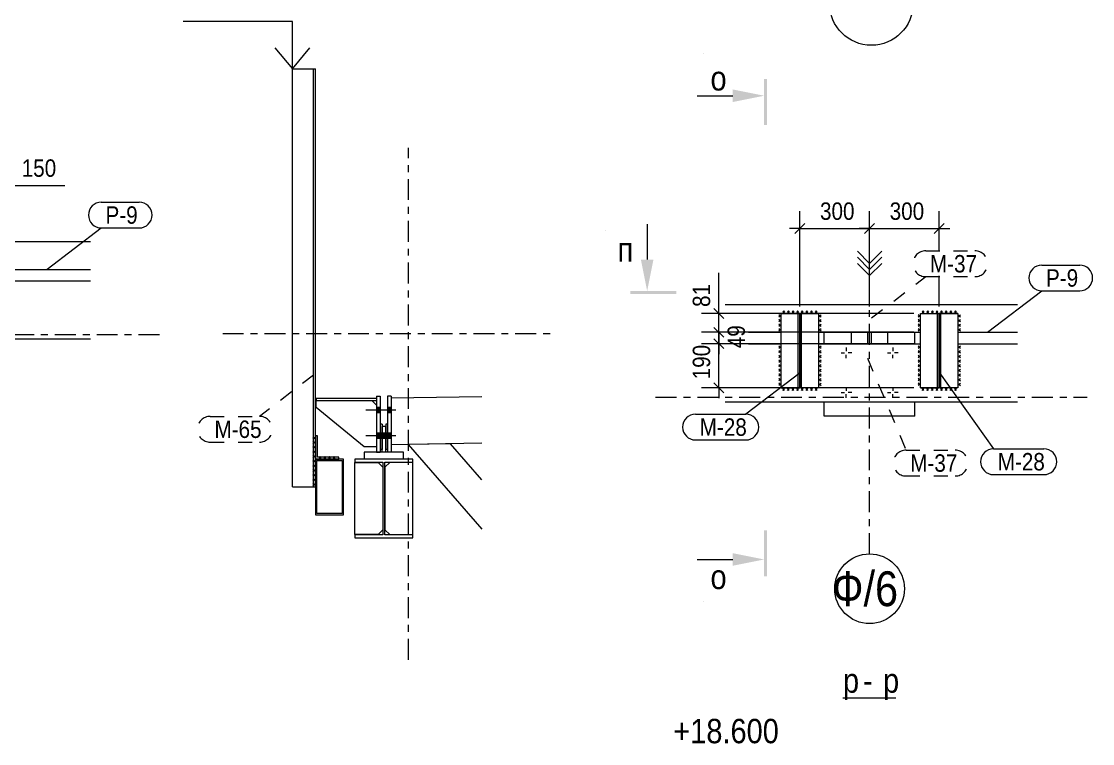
# Model space of a CAD drawing. Header units: millimetres. Extents: x -74 to 1115, y -586 to 256.
# Drawn here: x 584.9 to 738.6, y -91.6 to 12.1 of the extents above; entities that cross this region are included whole.
import ezdxf

# ---------------------------------------------------------------- set-up
doc = ezdxf.new("R2010")
doc.units = ezdxf.units.MM
for name, pattern in [('XKITLINE00', [0]), ('XKITLINE02', [4, 2, -2]), ('XKITLINE03', [6, 3, -1, 1, -1])]:
    doc.linetypes.add(name, pattern=pattern)
for name, color, linetype, lineweight in [('Bolt', 7, 'Continuous', 0), ('GraphicObject', 6, 'Continuous', 0), ('LevelText', 7, 'Continuous', 0), ('OtherObjectType', 1, 'Continuous', 0), ('Part', 2, 'Continuous', 0), ('PartMark', 3, 'Continuous', 0), ('S-GRID', 1, 'Continuous', 0), ('Section', 6, 'Continuous', 0), ('SymbolText', 4, 'Continuous', 0), ('Z-DIMENSIONS', 1, 'Continuous', 0)]:
    doc.layers.add(name, color=color, linetype=linetype, lineweight=lineweight)
doc.styles.add('GOST type A', font='ARIAL.TTF')

msp = doc.modelspace()

# ---------------------------------------------------------------- hatches: boundary and pattern name
at = {"layer": 'Bolt'}
for points in [[(636.35, -44.11), (635.82, -44.11), (635.82, -43.34), (636.35, -43.34)], [(636.35, -44.11), (635.82, -44.11), (635.82, -43.34), (636.35, -43.34)], [(637.95, -44.11), (637.41, -44.11), (637.41, -43.34), (637.95, -43.34)], [(637.95, -44.11), (637.41, -44.11), (637.41, -43.34), (637.95, -43.34)], [(636.35, -47.78), (635.82, -47.78), (635.82, -47.01), (636.35, -47.01)], [(636.62, -47.78), (636.35, -47.78), (636.35, -47.01), (636.62, -47.01)], [(637.15, -47.78), (636.62, -47.78), (636.62, -47.01), (637.15, -47.01)], [(637.42, -47.78), (637.15, -47.78), (637.15, -47.01), (637.42, -47.01)], [(637.95, -47.78), (637.41, -47.78), (637.41, -47.01), (637.95, -47.01)]]:
    msp.add_hatch(color=256, dxfattribs=at).paths.add_polyline_path(points, flags=17)
at = {"layer": 'Section'}
for points in [[(691.89, 3.8), (691.89, -2.8), (691.47, -2.8), (691.47, 3.8)], [(691.47, 1.4), (686.97, 0.5), (686.97, 2.3)], [(674.68, -26.62), (673.78, -22.12), (675.58, -22.12)], [(678.88, -27.04), (672.28, -27.04), (672.28, -26.62), (678.88, -26.62)], [(691.89, -60.95), (691.89, -67.55), (691.47, -67.55), (691.47, -60.95)], [(691.47, -65.15), (686.97, -66.05), (686.97, -64.25)]]:
    msp.add_hatch(color=256, dxfattribs=at).paths.add_polyline_path(points, flags=17)

# ---------------------------------------------------------------- linework, layer by layer
at = {"layer": 'Bolt', "linetype": 'XKITLINE00', "lineweight": 0}
for p, q in [((703.27, -34.75), (703.27, -35.26)), ((709.94, -34.75), (709.94, -35.26)), ((702.51, -35.51), (703.02, -35.51)), ((703.27, -36.28), (703.27, -35.77)), ((704.04, -35.51), (703.53, -35.51)), ((709.17, -35.51), (709.68, -35.51)), ((709.94, -36.28), (709.94, -35.77)), ((710.71, -35.51), (710.2, -35.51)), ((702.51, -41.18), (703.02, -41.18)), ((703.27, -40.41), (703.27, -40.93)), ((703.27, -41.95), (703.27, -41.44)), ((704.04, -41.18), (703.53, -41.18)), ((709.17, -41.18), (709.68, -41.18)), ((709.94, -40.41), (709.94, -40.93)), ((709.94, -41.95), (709.94, -41.44)), ((710.71, -41.18), (710.2, -41.18)), ((638.61, -43.73), (634.28, -43.73)), ((638.61, -43.73), (634.28, -43.73)), ((636.35, -43.34), (635.82, -43.34)), ((636.35, -43.34), (635.82, -43.34)), ((636.35, -44.11), (635.82, -44.11)), ((636.35, -44.11), (635.82, -44.11)), ((637.95, -43.34), (637.41, -43.34)), ((637.95, -43.34), (637.41, -43.34)), ((637.95, -44.11), (637.41, -44.11)), ((637.95, -44.11), (637.41, -44.11)), ((638.61, -47.39), (634.28, -47.39)), ((636.35, -47.01), (635.82, -47.01)), ((636.62, -47.01), (636.35, -47.01)), ((637.15, -47.01), (636.62, -47.01)), ((637.42, -47.01), (637.15, -47.01)), ((637.95, -47.01), (637.41, -47.01)), ((636.35, -47.78), (635.82, -47.78)), ((636.62, -47.78), (636.35, -47.78)), ((637.15, -47.78), (636.62, -47.78)), ((637.42, -47.78), (637.15, -47.78)), ((637.95, -47.78), (637.41, -47.78))]:
    msp.add_line(p, q, dxfattribs=at)
at = {"layer": 'Bolt', "linetype": 'XKITLINE02', "lineweight": 0}
for p, q in [((638.61, -47.39), (634.28, -47.39)), ((636.35, -47.01), (635.82, -47.01)), ((636.62, -47.01), (636.35, -47.01)), ((637.15, -47.01), (636.62, -47.01)), ((637.42, -47.01), (637.15, -47.01)), ((637.95, -47.01), (637.41, -47.01)), ((636.35, -47.78), (635.82, -47.78)), ((636.62, -47.78), (636.35, -47.78)), ((637.15, -47.78), (636.62, -47.78)), ((637.42, -47.78), (637.15, -47.78)), ((637.95, -47.78), (637.41, -47.78))]:
    msp.add_line(p, q, dxfattribs=at)
at = {"layer": 'GraphicObject', "linetype": 'XKITLINE00', "lineweight": 0}
for p, q in [((693.94, -32.55), (693.94, -29.85)), ((693.94, -29.85), (699.27, -29.85)), ((699.27, -29.85), (699.27, -32.55)), ((713.94, -32.55), (713.94, -29.85)), ((713.94, -29.85), (719.27, -29.85)), ((719.27, -29.85), (719.27, -32.55)), ((693.94, -40.51), (693.94, -34.18)), ((699.27, -34.18), (699.27, -40.51)), ((713.94, -40.51), (713.94, -34.18)), ((719.27, -34.18), (719.27, -40.51)), ((699.27, -40.51), (693.94, -40.51)), ((719.27, -40.51), (713.94, -40.51)), ((627.08, -54.73), (627.08, -47.39)), ((627.08, -50.73), (630.41, -50.73))]:
    msp.add_line(p, q, dxfattribs=at)
at = {"layer": 'LevelText', "linetype": 'XKITLINE00', "lineweight": 0}
for p, q in [((621.35, 12.05), (608.1, 12.05)), ((623.75, 12.05), (621.35, 12.05)), ((623.75, 5.27), (623.75, 12.05)), ((621.25, 8.27), (623.75, 5.27)), ((623.75, 5.27), (626.25, 8.27))]:
    msp.add_line(p, q, dxfattribs=at)
at = {"layer": 'OtherObjectType', "linetype": 'XKITLINE00', "lineweight": 0}
msp.add_line((702.79, -85.02), (710.37, -85.02), dxfattribs=at)
msp.add_circle((706.87, 14.65), 6, dxfattribs=at)
at = {"layer": 'Part', "linetype": 'XKITLINE00', "lineweight": 0}
for p, q in [((623.75, -54.73), (623.75, 5.27)), ((623.75, 5.27), (627.08, 5.27)), ((626.81, -54.73), (626.81, 5.27)), ((627.08, -47.39), (627.08, 5.27)), ((583.96, -19.52), (594.78, -19.52)), ((582.29, -23.52), (594.78, -23.52)), ((582.29, -25.15), (594.78, -25.15)), ((685.9, -28.55), (727.85, -28.55)), ((693.94, -40.51), (693.94, -29.85)), ((693.94, -29.85), (696.61, -29.85)), ((696.37, -40.51), (696.37, -29.85)), ((696.61, -40.51), (696.61, -29.85)), ((699.27, -29.85), (696.61, -29.85)), ((696.61, -29.85), (696.61, -40.51)), ((696.84, -40.51), (696.84, -29.85)), ((699.27, -29.85), (699.27, -40.51)), ((713.94, -40.51), (713.94, -29.85)), ((713.94, -29.85), (716.61, -29.85)), ((716.37, -40.51), (716.37, -29.85)), ((716.61, -40.51), (716.61, -29.85)), ((719.27, -29.85), (716.61, -29.85)), ((716.61, -29.85), (716.61, -40.51)), ((716.84, -40.51), (716.84, -29.85)), ((719.27, -29.85), (719.27, -40.51)), ((563.67, -33.48), (594.78, -33.48)), ((689.22, -32.55), (693.94, -32.55)), ((699.27, -32.55), (713.94, -32.55)), ((700.11, -34.18), (700.11, -32.55)), ((704.01, -34.18), (704.01, -32.55)), ((706.34, -34.18), (706.34, -32.55)), ((706.87, -34.18), (706.87, -32.55)), ((709.21, -34.18), (709.21, -32.55)), ((713.11, -34.18), (713.11, -32.55)), ((719.27, -32.55), (727.85, -32.55)), ((689.22, -34.18), (693.94, -34.18)), ((699.27, -34.18), (713.94, -34.18)), ((719.27, -34.18), (727.85, -34.18)), ((693.94, -40.51), (696.61, -40.51)), ((699.27, -40.51), (696.61, -40.51)), ((713.94, -40.51), (716.61, -40.51)), ((719.27, -40.51), (716.61, -40.51)), ((635.82, -42.06), (627.18, -42.06)), ((627.18, -42.06), (627.18, -42.33)), ((627.18, -43.33), (627.18, -42.33)), ((627.18, -42.33), (635.82, -42.33)), ((635.82, -42.99), (635.15, -42.33)), ((635.82, -41.73), (635.82, -49.73)), ((635.82, -41.73), (636.35, -41.73)), ((636.35, -41.73), (636.35, -49.73)), ((637.95, -41.73), (637.41, -41.73)), ((637.41, -41.73), (637.41, -49.73)), ((637.95, -41.73), (637.95, -49.73)), ((637.95, -41.96), (650.93, -41.74)), ((685.9, -42.51), (727.85, -42.51)), ((700.11, -44.58), (700.11, -42.51)), ((713.11, -44.58), (713.11, -42.51)), ((634.05, -48.99), (627.18, -43.33)), ((713.11, -44.58), (700.11, -44.58)), ((636.62, -45.73), (636.35, -45.73)), ((636.35, -45.73), (636.35, -49.39)), ((636.62, -45.73), (636.62, -49.39)), ((637.15, -46.06), (636.62, -46.06)), ((636.62, -49.73), (636.62, -46.06)), ((637.42, -45.73), (637.15, -45.73)), ((637.15, -45.73), (637.15, -49.39)), ((637.15, -49.73), (637.15, -46.06)), ((637.42, -45.73), (637.42, -49.39)), ((627.35, -47.39), (627.08, -47.39)), ((627.08, -47.39), (627.08, -50.73)), ((627.35, -50.46), (627.35, -47.39)), ((635.82, -48.99), (634.05, -48.99)), ((637.95, -48.63), (650.93, -48.41)), ((646.46, -48.55), (640.37, -48.65)), ((640.37, -48.65), (650.93, -60.82)), ((650.93, -53.7), (646.46, -48.55)), ((631.08, -50.73), (627.08, -50.73)), ((627.08, -50.73), (627.08, -58.73)), ((630.41, -50.46), (627.35, -50.46)), ((630.41, -50.73), (630.41, -50.46)), ((631.08, -58.73), (631.08, -50.73)), ((641.05, -50.73), (632.72, -50.73)), ((632.72, -50.73), (632.72, -51.19)), ((639.72, -49.73), (634.05, -49.73)), ((634.05, -49.73), (634.05, -50.73)), ((635.82, -49.73), (636.35, -49.73)), ((636.62, -49.39), (636.35, -49.39)), ((637.15, -49.73), (636.62, -49.73)), ((637.42, -49.39), (637.15, -49.39)), ((637.95, -49.73), (637.41, -49.73)), ((639.72, -50.73), (639.72, -49.73)), ((641.05, -51.19), (641.05, -50.73)), ((627.28, -50.93), (630.88, -50.93)), ((627.28, -58.53), (627.28, -50.93)), ((630.88, -50.93), (630.88, -58.53)), ((632.72, -51.19), (636.73, -51.19)), ((632.72, -61.56), (632.72, -51.23)), ((632.72, -51.23), (636.05, -51.23)), ((636.05, -51.23), (636.72, -51.89)), ((636.72, -51.89), (636.72, -60.89)), ((636.73, -51.19), (636.73, -61.59)), ((637.03, -61.59), (637.03, -51.19)), ((637.03, -51.19), (641.05, -51.19)), ((637.72, -51.23), (637.05, -51.89)), ((637.05, -51.89), (637.05, -60.89)), ((641.05, -51.23), (637.72, -51.23)), ((641.05, -61.56), (641.05, -51.23)), ((623.75, -54.73), (627.08, -54.73)), ((627.08, -58.73), (631.08, -58.73)), ((630.88, -58.53), (627.28, -58.53)), ((636.72, -60.89), (636.05, -61.56)), ((637.05, -60.89), (637.72, -61.56)), ((636.05, -61.56), (632.72, -61.56)), ((636.73, -61.59), (632.72, -61.59)), ((632.72, -61.59), (632.72, -62.06)), ((632.72, -62.06), (641.05, -62.06)), ((641.05, -61.59), (637.03, -61.59)), ((637.72, -61.56), (641.05, -61.56)), ((641.05, -62.06), (641.05, -61.59))]:
    msp.add_line(p, q, dxfattribs=at)
at = {"layer": 'PartMark', "linetype": 'XKITLINE00', "lineweight": 0}
for p, q in [((596.33, -13.87), (601.76, -13.87)), ((588.55, -23.5), (596.33, -17.57)), ((596.33, -17.57), (601.76, -17.57)), ((731.33, -22.9), (736.77, -22.9)), ((723.55, -32.53), (731.33, -26.6)), ((731.33, -26.6), (736.77, -26.6)), ((696.62, -38.37), (688.84, -44.3)), ((716.62, -38.37), (724.4, -49.27)), ((681.62, -44.3), (688.84, -44.3)), ((681.62, -48), (688.84, -48)), ((724.4, -49.27), (731.63, -49.27)), ((724.4, -52.97), (731.63, -52.97))]:
    msp.add_line(p, q, dxfattribs=at)
at = {"layer": 'PartMark', "linetype": 'XKITLINE02', "lineweight": 0}
for p, q in [((714.67, -20.86), (721.73, -20.86)), ((706.89, -30.49), (714.67, -24.56)), ((714.67, -24.56), (721.73, -24.56)), ((706.32, -36.26), (711.84, -49.46)), ((626.81, -38.68), (619.03, -44.61)), ((611.97, -44.61), (619.03, -44.61)), ((611.97, -48.31), (619.03, -48.31)), ((711.84, -49.46), (718.9, -49.46)), ((711.84, -53.16), (718.9, -53.16))]:
    msp.add_line(p, q, dxfattribs=at)
at = {"layer": 'PartMark', "linetype": 'XKITLINE00', "lineweight": 0}
for centre, start, end in [((596.33, -15.72), 90, 270), ((601.76, -15.72), 270, 90), ((731.33, -24.75), 90, 270), ((736.77, -24.75), 270, 90), ((681.62, -46.15), 90, 270), ((688.84, -46.15), 270, 90), ((724.4, -51.12), 90, 270), ((731.63, -51.12), 270, 90)]:
    msp.add_arc(centre, 1.85, start, end, dxfattribs=at)
at = {"layer": 'PartMark', "linetype": 'XKITLINE02', "lineweight": 0}
for centre, start, end in [((714.67, -22.71), 90, 270), ((721.73, -22.71), 270, 90), ((611.97, -46.46), 90, 270), ((619.03, -46.46), 270, 90), ((711.84, -51.31), 90, 270), ((718.9, -51.31), 270, 90)]:
    msp.add_arc(centre, 1.85, start, end, dxfattribs=at)
at = {"layer": 'S-GRID', "linetype": 'XKITLINE03', "lineweight": 0}
for p, q in [((640.41, -79.55), (640.41, -6.06)), ((706.61, -64.35), (706.61, -15.21)), ((553.67, -32.85), (604.78, -32.85)), ((613.75, -32.73), (660.93, -32.73)), ((675.9, -41.88), (737.85, -41.88))]:
    msp.add_line(p, q, dxfattribs=at)
at = {"layer": 'S-GRID', "linetype": 'XKITLINE00', "lineweight": 0}
msp.add_circle((706.61, -69.35), 5, dxfattribs=at)
at = {"layer": 'Section', "linetype": 'XKITLINE00', "lineweight": 0}
for p, q in [((682.77, 7.4), (682.77, 7.4)), ((682.77, 7.4), (682.77, 7.4)), ((681.87, 1.4), (686.97, 1.4)), ((668.68, -17.92), (668.68, -17.92)), ((668.68, -17.92), (668.68, -17.92)), ((674.68, -17.02), (674.68, -22.12)), ((681.87, -65.15), (686.97, -65.15)), ((682.77, -71.15), (682.77, -71.15)), ((682.77, -71.15), (682.77, -71.15))]:
    msp.add_line(p, q, dxfattribs=at)
at = {"layer": 'SymbolText', "linetype": 'XKITLINE00', "lineweight": 0}
for p, q in [((693.94, -30.32), (693.56, -30.05)), ((693.56, -30.32), (693.94, -30.07)), ((693.94, -30.99), (693.56, -30.71)), ((693.56, -30.99), (693.94, -30.74)), ((694.15, -29.85), (694.42, -29.47)), ((694.15, -29.47), (694.4, -29.85)), ((694.81, -29.85), (695.09, -29.47)), ((694.81, -29.47), (695.06, -29.85)), ((695.48, -29.85), (695.76, -29.47)), ((695.48, -29.47), (695.73, -29.85)), ((696.15, -29.85), (696.42, -29.47)), ((696.15, -29.47), (696.4, -29.85)), ((696.81, -29.85), (697.09, -29.47)), ((696.81, -29.47), (697.06, -29.85)), ((697.48, -29.85), (697.76, -29.47)), ((697.48, -29.47), (697.73, -29.85)), ((698.15, -29.85), (698.42, -29.47)), ((698.15, -29.47), (698.4, -29.85)), ((698.81, -29.85), (699.09, -29.47)), ((698.81, -29.47), (699.06, -29.85)), ((699.27, -30.07), (699.65, -30.35)), ((699.65, -30.07), (699.27, -30.32)), ((699.27, -30.74), (699.65, -31.01)), ((699.65, -30.74), (699.27, -30.99)), ((713.94, -30.32), (713.56, -30.05)), ((713.56, -30.32), (713.94, -30.07)), ((713.94, -30.99), (713.56, -30.71)), ((713.56, -30.99), (713.94, -30.74)), ((714.15, -29.85), (714.42, -29.47)), ((714.15, -29.47), (714.4, -29.85)), ((714.81, -29.85), (715.09, -29.47)), ((714.81, -29.47), (715.06, -29.85)), ((715.48, -29.85), (715.76, -29.47)), ((715.48, -29.47), (715.73, -29.85)), ((716.15, -29.85), (716.42, -29.47)), ((716.15, -29.47), (716.4, -29.85)), ((716.81, -29.85), (717.09, -29.47)), ((716.81, -29.47), (717.06, -29.85)), ((717.48, -29.85), (717.76, -29.47)), ((717.48, -29.47), (717.73, -29.85)), ((718.15, -29.85), (718.42, -29.47)), ((718.15, -29.47), (718.4, -29.85)), ((718.81, -29.85), (719.09, -29.47)), ((718.81, -29.47), (719.06, -29.85)), ((719.27, -30.07), (719.65, -30.35)), ((719.65, -30.07), (719.27, -30.32)), ((719.27, -30.74), (719.65, -31.01)), ((719.65, -30.74), (719.27, -30.99)), ((693.94, -31.66), (693.56, -31.38)), ((693.56, -31.66), (693.94, -31.41)), ((693.94, -32.32), (693.56, -32.05)), ((693.56, -32.32), (693.94, -32.07)), ((699.27, -31.41), (699.65, -31.68)), ((699.65, -31.41), (699.27, -31.66)), ((699.27, -32.07), (699.65, -32.35)), ((699.65, -32.07), (699.27, -32.32)), ((713.94, -31.66), (713.56, -31.38)), ((713.56, -31.66), (713.94, -31.41)), ((713.94, -32.32), (713.56, -32.05)), ((713.56, -32.32), (713.94, -32.07)), ((719.27, -31.41), (719.65, -31.68)), ((719.65, -31.41), (719.27, -31.66)), ((719.27, -32.07), (719.65, -32.35)), ((719.65, -32.07), (719.27, -32.32)), ((693.94, -34.81), (693.56, -34.53)), ((693.56, -34.81), (693.94, -34.56)), ((693.94, -35.47), (693.56, -35.2)), ((693.56, -35.47), (693.94, -35.22)), ((699.27, -34.56), (699.65, -34.83)), ((699.65, -34.56), (699.27, -34.81)), ((699.27, -35.22), (699.65, -35.5)), ((699.65, -35.22), (699.27, -35.47)), ((713.94, -34.81), (713.56, -34.53)), ((713.56, -34.81), (713.94, -34.56)), ((713.94, -35.47), (713.56, -35.2)), ((713.56, -35.47), (713.94, -35.22)), ((719.27, -34.56), (719.65, -34.83)), ((719.65, -34.56), (719.27, -34.81)), ((719.27, -35.22), (719.65, -35.5)), ((719.65, -35.22), (719.27, -35.47)), ((693.94, -36.14), (693.56, -35.86)), ((693.56, -36.14), (693.94, -35.89)), ((693.94, -36.81), (693.56, -36.53)), ((693.56, -36.81), (693.94, -36.56)), ((699.27, -35.89), (699.65, -36.16)), ((699.65, -35.89), (699.27, -36.14)), ((699.27, -36.56), (699.65, -36.83)), ((699.65, -36.56), (699.27, -36.81)), ((713.94, -36.14), (713.56, -35.86)), ((713.56, -36.14), (713.94, -35.89)), ((713.94, -36.81), (713.56, -36.53)), ((713.56, -36.81), (713.94, -36.56)), ((719.27, -35.89), (719.65, -36.16)), ((719.65, -35.89), (719.27, -36.14)), ((719.27, -36.56), (719.65, -36.83)), ((719.65, -36.56), (719.27, -36.81)), ((693.94, -37.47), (693.56, -37.2)), ((693.56, -37.47), (693.94, -37.22)), ((693.94, -38.14), (693.56, -37.86)), ((693.56, -38.14), (693.94, -37.89)), ((699.27, -37.22), (699.65, -37.5)), ((699.65, -37.22), (699.27, -37.47)), ((699.27, -37.89), (699.65, -38.16)), ((699.65, -37.89), (699.27, -38.14)), ((713.94, -37.47), (713.56, -37.2)), ((713.56, -37.47), (713.94, -37.22)), ((713.94, -38.14), (713.56, -37.86)), ((713.56, -38.14), (713.94, -37.89)), ((719.27, -37.22), (719.65, -37.5)), ((719.65, -37.22), (719.27, -37.47)), ((719.27, -37.89), (719.65, -38.16)), ((719.65, -37.89), (719.27, -38.14)), ((693.94, -38.81), (693.56, -38.53)), ((693.56, -38.81), (693.94, -38.56)), ((693.94, -39.47), (693.56, -39.2)), ((693.56, -39.47), (693.94, -39.22)), ((693.94, -40.14), (693.56, -39.86)), ((693.56, -40.14), (693.94, -39.89)), ((699.27, -38.56), (699.65, -38.83)), ((699.65, -38.56), (699.27, -38.81)), ((699.27, -39.22), (699.65, -39.5)), ((699.65, -39.22), (699.27, -39.47)), ((699.27, -39.89), (699.65, -40.16)), ((699.65, -39.89), (699.27, -40.14)), ((713.94, -38.81), (713.56, -38.53)), ((713.56, -38.81), (713.94, -38.56)), ((713.94, -39.47), (713.56, -39.2)), ((713.56, -39.47), (713.94, -39.22)), ((713.94, -40.14), (713.56, -39.86)), ((713.56, -40.14), (713.94, -39.89)), ((719.27, -38.56), (719.65, -38.83)), ((719.65, -38.56), (719.27, -38.81)), ((719.27, -39.22), (719.65, -39.5)), ((719.65, -39.22), (719.27, -39.47)), ((719.27, -39.89), (719.65, -40.16)), ((719.65, -39.89), (719.27, -40.14)), ((694.4, -40.51), (694.12, -40.89)), ((694.4, -40.89), (694.15, -40.51)), ((695.06, -40.51), (694.79, -40.89)), ((695.06, -40.89), (694.81, -40.51)), ((695.73, -40.51), (695.46, -40.89)), ((695.73, -40.89), (695.48, -40.51)), ((696.4, -40.51), (696.12, -40.89)), ((696.4, -40.89), (696.15, -40.51)), ((697.06, -40.51), (696.79, -40.89)), ((697.06, -40.89), (696.81, -40.51)), ((697.73, -40.51), (697.46, -40.89)), ((697.73, -40.89), (697.48, -40.51)), ((698.4, -40.51), (698.12, -40.89)), ((698.4, -40.89), (698.15, -40.51)), ((699.06, -40.51), (698.79, -40.89)), ((699.06, -40.89), (698.81, -40.51)), ((714.4, -40.51), (714.12, -40.89)), ((714.4, -40.89), (714.15, -40.51)), ((715.06, -40.51), (714.79, -40.89)), ((715.06, -40.89), (714.81, -40.51)), ((715.73, -40.51), (715.46, -40.89)), ((715.73, -40.89), (715.48, -40.51)), ((716.4, -40.51), (716.12, -40.89)), ((716.4, -40.89), (716.15, -40.51)), ((717.06, -40.51), (716.79, -40.89)), ((717.06, -40.89), (716.81, -40.51)), ((717.73, -40.51), (717.46, -40.89)), ((717.73, -40.89), (717.48, -40.51)), ((718.4, -40.51), (718.12, -40.89)), ((718.4, -40.89), (718.15, -40.51)), ((719.06, -40.51), (718.79, -40.89)), ((719.06, -40.89), (718.81, -40.51)), ((627.08, -47.85), (626.71, -47.58)), ((626.71, -47.85), (627.08, -47.6)), ((627.08, -48.52), (626.71, -48.24)), ((626.71, -48.52), (627.08, -48.27)), ((627.08, -49.19), (626.71, -48.91)), ((626.71, -49.19), (627.08, -48.94)), ((627.08, -49.85), (626.71, -49.58)), ((626.71, -49.85), (627.08, -49.6)), ((627.08, -50.52), (626.71, -50.24)), ((626.71, -50.52), (627.08, -50.27)), ((627.62, -50.73), (627.9, -50.35)), ((627.62, -50.35), (627.87, -50.73)), ((628.29, -50.73), (628.57, -50.35)), ((628.29, -50.35), (628.54, -50.73)), ((628.96, -50.73), (629.23, -50.35)), ((628.96, -50.35), (629.21, -50.73)), ((629.62, -50.73), (629.9, -50.35)), ((629.62, -50.35), (629.87, -50.73)), ((627.08, -51.19), (626.71, -50.91)), ((626.71, -51.19), (627.08, -50.94)), ((627.08, -51.85), (626.71, -51.58)), ((626.71, -51.85), (627.08, -51.6)), ((627.08, -52.52), (626.71, -52.24)), ((626.71, -52.52), (627.08, -52.27)), ((627.08, -53.19), (626.71, -52.91)), ((626.71, -53.19), (627.08, -52.94)), ((627.08, -53.85), (626.71, -53.58)), ((626.71, -53.85), (627.08, -53.6)), ((627.08, -54.52), (626.71, -54.24)), ((626.71, -54.52), (627.08, -54.27))]:
    msp.add_line(p, q, dxfattribs=at)
at = {"layer": 'Z-DIMENSIONS', "linetype": 'XKITLINE00', "lineweight": 0}
for p, q in [((583.96, -11.48), (589.58, -11.48)), ((583.96, -11.48), (591.08, -11.48)), ((696.61, -28.85), (696.61, -15.16)), ((706.61, -28.85), (706.61, -15.16)), ((706.61, -28.85), (706.61, -15.16)), ((716.61, -20.96), (716.61, -15.16)), ((696.61, -17.66), (695.11, -17.66)), ((697.31, -16.95), (695.9, -18.36)), ((696.61, -17.66), (706.61, -17.66)), ((706.61, -17.66), (705.11, -17.66)), ((707.31, -16.95), (705.9, -18.36)), ((707.31, -16.95), (705.9, -18.36)), ((706.61, -17.66), (708.11, -17.66)), ((706.61, -17.66), (716.61, -17.66)), ((717.31, -16.95), (715.9, -18.36)), ((716.61, -17.66), (718.11, -17.66)), ((706.61, -22.66), (704.86, -20.91)), ((706.61, -22.66), (704.86, -20.91)), ((706.61, -22.66), (708.36, -20.91)), ((706.61, -24.41), (706.61, -20.91)), ((706.61, -22.66), (708.36, -20.91)), ((706.61, -24.41), (706.61, -20.91)), ((706.61, -23.53), (704.86, -21.78)), ((706.61, -23.53), (704.86, -21.78)), ((706.61, -24.41), (704.86, -22.66)), ((706.61, -24.41), (704.86, -22.66)), ((706.61, -23.53), (708.36, -21.78)), ((706.61, -23.53), (708.36, -21.78)), ((706.61, -24.41), (708.36, -22.66)), ((706.61, -24.41), (708.36, -22.66)), ((684.97, -29.85), (684.97, -24.03)), ((716.61, -28.85), (716.61, -24.46)), ((684.97, -29.85), (684.97, -25.53)), ((684.26, -29.14), (685.67, -30.55)), ((712.94, -29.85), (682.47, -29.85)), ((684.97, -32.55), (684.97, -29.85)), ((684.26, -31.84), (685.67, -33.25)), ((684.26, -31.84), (685.67, -33.25)), ((684.97, -32.55), (684.97, -31.05)), ((685.72, -32.55), (682.47, -32.55)), ((712.94, -32.55), (682.97, -32.55)), ((684.26, -33.47), (685.67, -34.89)), ((684.26, -33.47), (685.67, -34.89)), ((684.97, -34.18), (684.97, -32.55)), ((684.97, -32.55), (684.97, -34.05)), ((684.97, -34.18), (684.97, -32.68)), ((712.94, -32.55), (689.22, -32.55)), ((685.72, -34.18), (682.47, -34.18)), ((712.94, -34.18), (682.97, -34.18)), ((684.97, -40.51), (684.97, -34.18)), ((684.97, -34.18), (684.97, -35.68)), ((712.94, -34.18), (689.22, -34.18)), ((684.26, -39.81), (685.67, -41.22)), ((712.94, -40.51), (682.47, -40.51)), ((684.97, -40.51), (684.97, -42.01))]:
    msp.add_line(p, q, dxfattribs=at)
at = {"layer": 'Z-DIMENSIONS'}
for p in [(696.61, -17.66), (706.61, -17.66), (706.61, -17.66), (716.61, -17.66), (684.97, -29.85), (684.97, -32.55), (684.97, -32.55), (684.97, -34.18), (684.97, -34.18), (684.97, -40.51)]:
    msp.add_point(p, dxfattribs=at)

# ---------------------------------------------------------------- texts
at = {"layer": 'LevelText', "style": 'GOST type A', "width": 0.85}
msp.add_text('+18.600', height=3.5, dxfattribs=at).set_placement((678.44, -91.52))
at = {"layer": 'OtherObjectType', "style": 'GOST type A', "width": 0.85}
for s, p in [('р', (702.79, -84.27)), ('-', (705.67, -84.27)), ('р', (708.54, -84.27))]:
    msp.add_text(s, height=3.5, dxfattribs=at).set_placement(p)
at = {"layer": 'PartMark', "style": 'GOST type A', "width": 0.85}
for s, p in [('Р-9', (596.93, -16.97)), ('М-37', (715.27, -23.96)), ('Р-9', (731.93, -26)), ('М-65', (612.57, -47.71)), ('М-28', (682.22, -47.4)), ('М-37', (712.44, -52.56)), ('М-28', (725, -52.37))]:
    msp.add_text(s, height=2.5, dxfattribs=at).set_placement(p)
at = {"layer": 'S-GRID', "style": 'GOST type A', "width": 0.85}
msp.add_text('Ф/6', height=5, dxfattribs=at).set_placement((701.23, -71.85))
at = {"layer": 'Section', "style": 'GOST type A', "width": 0.85}
for s, p in [('о', (683.77, 2.15)), ('п', (670.43, -22.42)), ('о', (683.77, -69.4))]:
    msp.add_text(s, height=3.5, dxfattribs=at).set_placement(p)
at = {"layer": 'Z-DIMENSIONS', "style": 'GOST type A', "width": 0.85}
for s, p in [('150', (584.9, -10.23)), ('300', (699.49, -16.41)), ('300', (709.49, -16.41))]:
    msp.add_text(s, height=2.5, dxfattribs=at).set_placement(p)
for s, p in [('81', (683.72, -28.91)), ('49', (688.72, -34.83)), ('190', (683.72, -39.3))]:
    msp.add_text(s, height=2.5, rotation=90.0002, dxfattribs=at).set_placement(p)

doc.saveas('drawing.dxf')
